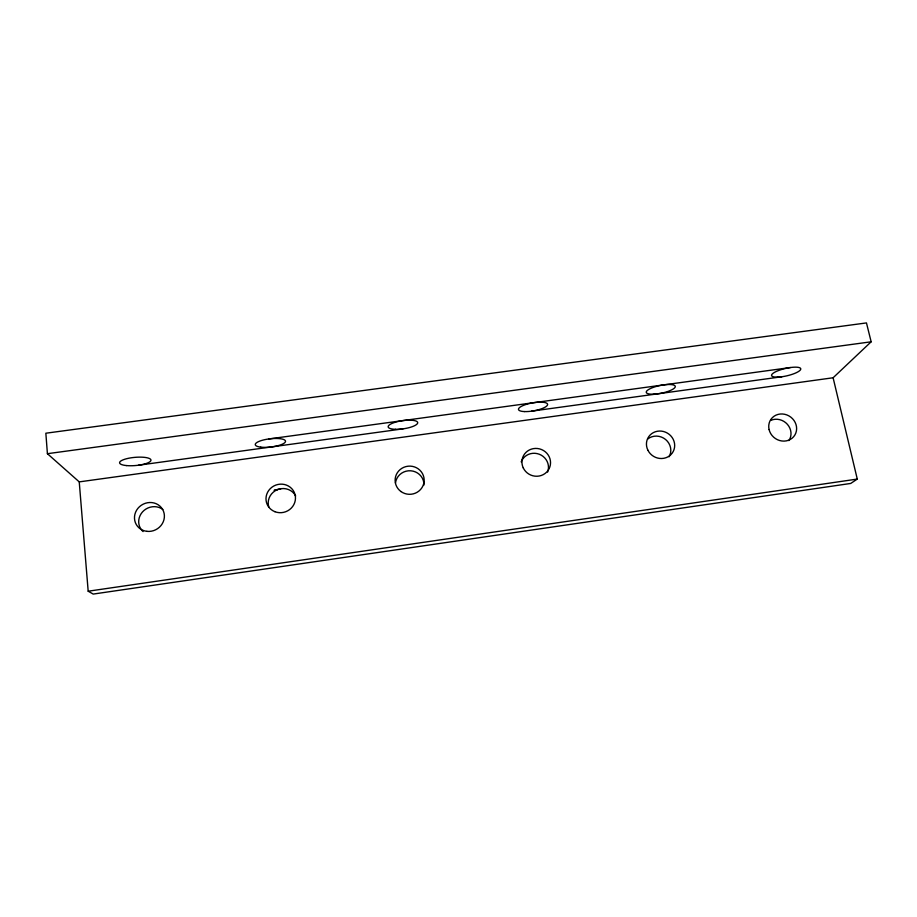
<?xml version="1.0" encoding="UTF-8"?>
<svg xmlns="http://www.w3.org/2000/svg" width="917" height="917" viewBox="0 0 917 917"><rect width="100%" height="100%" fill="white"/><g stroke="black" fill="none" stroke-linecap="round" stroke-linejoin="round"><path stroke-width="1.38" d="M833.106 377.77L871.15 341.8L866.462 322.922L45.85 433.214L47.409 453.697L79.24 481.883L88.181 591.213L93.202 594.078L850.735 483.442L857.28 479.075L833.106 377.77L79.24 481.883M274.573 490.331L281.026 488.681A14.592 14.007 -21.3 0 1 295.664 495.914M274.08 490.308L281.026 488.681M88.181 591.213L857.28 479.075M268.715 438.968L790.454 367.534M138.593 465.206L403.056 428.847M531.654 411.16L781.926 376.749M47.409 453.697L871.15 341.8M268.807 507.021A14.592 14.007 -21.3 0 1 277.358 489.678M770.945 420.295A14.11 13.021 35.4 0 1 787.405 424.342A14.11 13.021 35.4 0 1 788.884 440.618M647.769 438.979A14.122 13.342 31.2 0 1 665.639 439.541A14.122 13.342 31.2 0 1 669.101 456.769M521.177 461.87A14.168 13.663 21.2 0 1 539.288 454.247A14.168 13.663 21.2 0 1 547.621 472.049M395.479 482.984A14.305 13.904 -1.5 0 1 410.747 470.788A14.305 13.904 -1.5 0 1 423.975 485.024M143.041 531.573A14.959 14.042 -29.4 0 1 142.513 511.915A14.959 14.042 -29.4 0 1 162.836 509.462M778.292 377.093A14.981 3.748 -13.1 0 0 800.77 369.138A14.981 3.748 -13.1 0 0 779.45 370.193A14.981 3.748 -13.1 0 0 778.292 377.093M654.176 394.161A14.81 3.897 -11.7 0 0 675.279 386.355A14.81 3.897 -11.7 0 0 652.87 387.536A14.81 3.897 -11.7 0 0 654.176 394.161M524.444 411.573A14.775 4.012 -10.1 0 0 547.529 404.936A14.775 4.012 -10.1 0 0 527.172 404.11A14.775 4.012 -10.1 0 0 524.444 411.573M395.491 429.305A14.924 4.092 -8.3 0 0 417.716 422.748A14.924 4.092 -8.3 0 0 395.617 422.129A14.924 4.092 -8.3 0 0 395.491 429.305M260.783 447.152A15.234 4.127 -6.6 0 0 285.325 441.994A15.234 4.127 -6.6 0 0 265.024 439.61A15.234 4.127 -6.6 0 0 260.783 447.152M126.615 465.584A15.749 4.104 -5 0 0 150.938 460.437A15.749 4.104 -5 0 0 128.277 458.328A15.749 4.104 -5 0 0 126.615 465.584M769.065 429.488A14.317 13.193 35.3 0 0 792.139 438.188A14.317 13.193 35.3 0 0 786.832 414.92A14.317 13.193 35.3 0 0 769.065 429.488M647.895 450.224A14.34 13.526 31 0 0 672.31 452.987A14.34 13.526 31 0 0 661.478 431.128A14.34 13.526 31 0 0 647.895 450.224M523.24 467.865A14.385 13.858 21 0 0 547.93 470.639A14.385 13.858 21 0 0 537.522 448.505A14.385 13.858 21 0 0 523.24 467.865M400.981 491.546A14.523 14.099 -1.3 0 0 424.067 481.826A14.523 14.099 -1.3 0 0 403.881 467.28A14.523 14.099 -1.3 0 0 400.981 491.546M274.94 511.709A14.81 14.202 -20.9 0 0 295.366 496.315A14.81 14.202 -20.9 0 0 271.89 487.236A14.81 14.202 -20.9 0 0 274.94 511.709M146.926 531.344A15.188 14.248 -29.1 0 0 163.467 511.193A15.188 14.248 -29.1 0 0 137.905 508.362A15.188 14.248 -29.1 0 0 146.926 531.344"/></g></svg>
